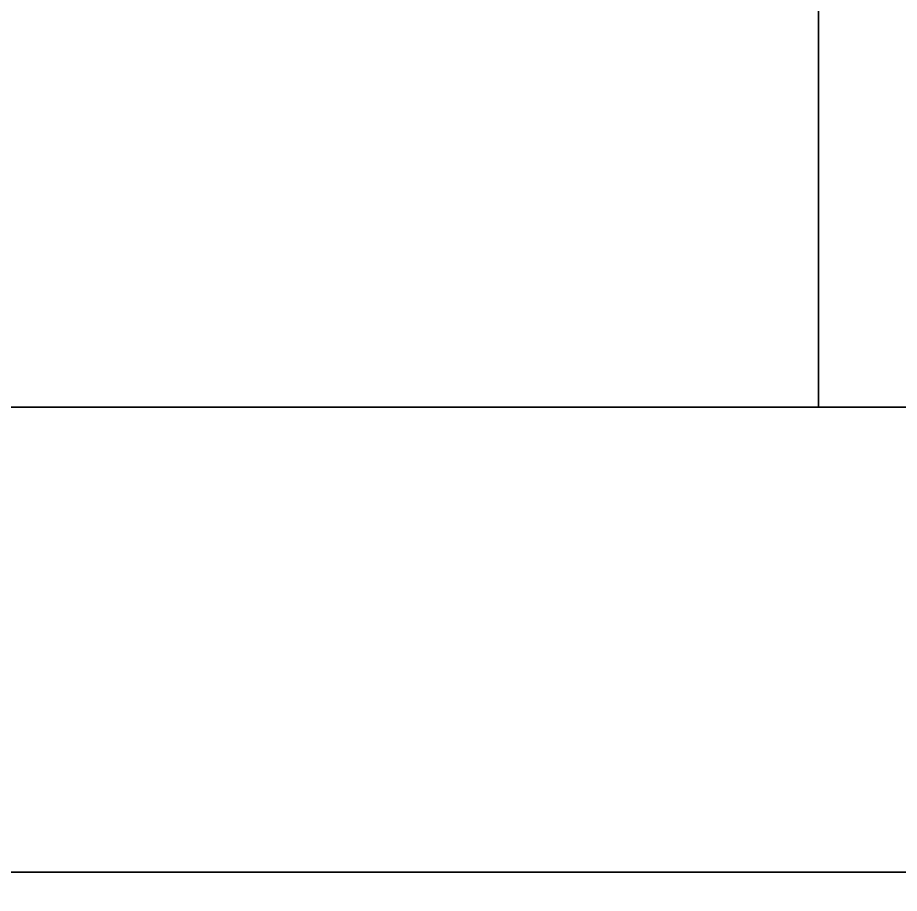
# Model space of a CAD drawing. Extents: x 0 to 5234, y -4951 to 0.
# Drawn here: x 4981.01 to 5015.14, y -4763.32 to -4729.42 of the extents above; entities that cross this region are included whole.
import ezdxf

# ---------------------------------------------------------------- set-up
doc = ezdxf.new("R2010")
doc.units = 0
for name, color, linetype in [('LAYER0', 7, 'CONTINUOUS'), ('LAYER115', 7, 'CONTINUOUS'), ('LAYER116', 7, 'CONTINUOUS'), ('LAYER128', 7, 'CONTINUOUS'), ('LAYER132', 7, 'CONTINUOUS'), ('LAYER139', 7, 'CONTINUOUS'), ('LAYER327', 7, 'CONTINUOUS')]:
    doc.layers.add(name, color=color, linetype=linetype)

msp = doc.modelspace()

# ---------------------------------------------------------------- linework, layer by layer
at = {"layer": 'LAYER0', "invisible_edges": 1}
for points in [[(5234, 0), (0, -4951), (0, 0), (5234, 0)], [(5234, -4951, 5), (0, 0, 5), (0, -4951, 5), (5234, -4951, 5)], [(0, 0, 5), (5234, -4951, 5), (5234, 0, 5), (0, 0, 5)], [(0, -4951), (5234, 0), (5234, -4951), (0, -4951)]]:
    msp.add_3dface(points, dxfattribs=at)
at = {"layer": 'LAYER115', "invisible_edges": 1}
for points in [[(5039.4, -3845.168, 1939), (4544, -4744.498, 1939), (5039.4, -4744.498, 1939), (5039.4, -3845.168, 1939)], [(4544, -4744.498, 1939), (5039.4, -3845.168, 1939), (4544, -3845.168, 1939), (4544, -4744.498, 1939)], [(4544, -3845.168, 1921), (5039.4, -4744.498, 1921), (4544, -4744.498, 1921), (4544, -3845.168, 1921)], [(5039.4, -4744.498, 1921), (4544, -3845.168, 1921), (5039.4, -3845.168, 1921), (5039.4, -4744.498, 1921)], [(5039.4, -4744.498, 1921), (4544, -4744.498, 1939), (4544, -4744.498, 1921), (5039.4, -4744.498, 1921)], [(4544, -4744.498, 1939), (5039.4, -4744.498, 1921), (5039.4, -4744.498, 1939), (4544, -4744.498, 1939)]]:
    msp.add_3dface(points, dxfattribs=at)
at = {"layer": 'LAYER116', "invisible_edges": 1}
for points in [[(5039.4, -3845.168, 871), (4544, -4744.498, 871), (5039.4, -4744.498, 871), (5039.4, -3845.168, 871)], [(4544, -4744.498, 871), (5039.4, -3845.168, 871), (4544, -3845.168, 871), (4544, -4744.498, 871)], [(4544, -3845.168, 853), (5039.4, -4744.498, 853), (4544, -4744.498, 853), (4544, -3845.168, 853)], [(5039.4, -4744.498, 853), (4544, -3845.168, 853), (5039.4, -3845.168, 853), (5039.4, -4744.498, 853)], [(5039.4, -4744.498, 853), (4544, -4744.498, 871), (4544, -4744.498, 853), (5039.4, -4744.498, 853)], [(4544, -4744.498, 871), (5039.4, -4744.498, 853), (5039.4, -4744.498, 871), (4544, -4744.498, 871)]]:
    msp.add_3dface(points, dxfattribs=at)
at = {"layer": 'LAYER128', "invisible_edges": 1}
for points in [[(5064, -4744.5, 5), (4484, -4744.5, 2355), (5064, -4744.5, 2355), (5064, -4744.5, 5)], [(4484, -4744.5, 2355), (5064, -4744.5, 5), (4484, -4744.5, 5), (4484, -4744.5, 2355)], [(5064, -4744.5, 5), (4484, -4762.5, 5), (4484, -4744.5, 5), (5064, -4744.5, 5)], [(4484, -4762.5, 5), (5064, -4744.5, 5), (5064, -4762.5, 5), (4484, -4762.5, 5)], [(5064, -4762.5, 2355), (4484, -4744.5, 2355), (4484, -4762.5, 2355), (5064, -4762.5, 2355)], [(4484, -4744.5, 2355), (5064, -4762.5, 2355), (5064, -4744.5, 2355), (4484, -4744.5, 2355)], [(4484, -4762.5, 5), (5064, -4762.5, 2355), (4484, -4762.5, 2355), (4484, -4762.5, 5)], [(5064, -4762.5, 2355), (4484, -4762.5, 5), (5064, -4762.5, 5), (5064, -4762.5, 2355)]]:
    msp.add_3dface(points, dxfattribs=at)
at = {"layer": 'LAYER132', "invisible_edges": 1}
for points in [[(5064, -4744.498, 85), (4484, -3845.168, 85), (5064, -3845.168, 85), (5064, -4744.498, 85)], [(4484, -3845.168, 85), (5064, -4744.498, 85), (4484, -4744.498, 85), (4484, -3845.168, 85)], [(4484, -4744.498, 103), (5064, -3845.168, 103), (4484, -3845.168, 103), (4484, -4744.498, 103)], [(5064, -3845.168, 103), (4484, -4744.498, 103), (5064, -4744.498, 103), (5064, -3845.168, 103)], [(5064, -4744.498, 85), (4484, -4744.498, 103), (4484, -4744.498, 85), (5064, -4744.498, 85)], [(4484, -4744.498, 103), (5064, -4744.498, 85), (5064, -4744.498, 103), (4484, -4744.498, 103)]]:
    msp.add_3dface(points, dxfattribs=at)
at = {"layer": 'LAYER139', "invisible_edges": 1}
for points in [[(5064, -3845.168, 2354), (4484, -4744.498, 2354), (5064, -4744.498, 2354), (5064, -3845.168, 2354)], [(4484, -4744.498, 2354), (5064, -3845.168, 2354), (4484, -3845.168, 2354), (4484, -4744.498, 2354)], [(4484, -3845.168, 2336), (5064, -4744.498, 2336), (4484, -4744.498, 2336), (4484, -3845.168, 2336)], [(5064, -4744.498, 2336), (4484, -3845.168, 2336), (5064, -3845.168, 2336), (5064, -4744.498, 2336)], [(5064, -4744.498, 2336), (4484, -4744.498, 2354), (4484, -4744.498, 2336), (5064, -4744.498, 2336)], [(4484, -4744.498, 2354), (5064, -4744.498, 2336), (5064, -4744.498, 2354), (4484, -4744.498, 2354)]]:
    msp.add_3dface(points, dxfattribs=at)
at = {"layer": 'LAYER327', "invisible_edges": 1}
for points in [[(5012, -4726.498, 103), (4932, -4744.498, 103), (4932, -4726.498, 103), (5012, -4726.498, 103)], [(4932, -4744.498, 103), (5012, -4726.498, 103), (5012, -4744.498, 103), (4932, -4744.498, 103)], [(5012, -4744.498, 853), (4932, -4726.498, 853), (4932, -4744.498, 853), (5012, -4744.498, 853)], [(4932, -4726.498, 853), (5012, -4744.498, 853), (5012, -4726.498, 853), (4932, -4726.498, 853)], [(5012, -4726.498, 103), (5012, -4744.498, 853), (5012, -4744.498, 103), (5012, -4726.498, 103)], [(5012, -4744.498, 853), (5012, -4726.498, 103), (5012, -4726.498, 853), (5012, -4744.498, 853)], [(5012, -4744.498, 853), (4932, -4744.498, 103), (5012, -4744.498, 103), (5012, -4744.498, 853)], [(4932, -4744.498, 103), (5012, -4744.498, 853), (4932, -4744.498, 853), (4932, -4744.498, 103)]]:
    msp.add_3dface(points, dxfattribs=at)

doc.saveas('drawing.dxf')
